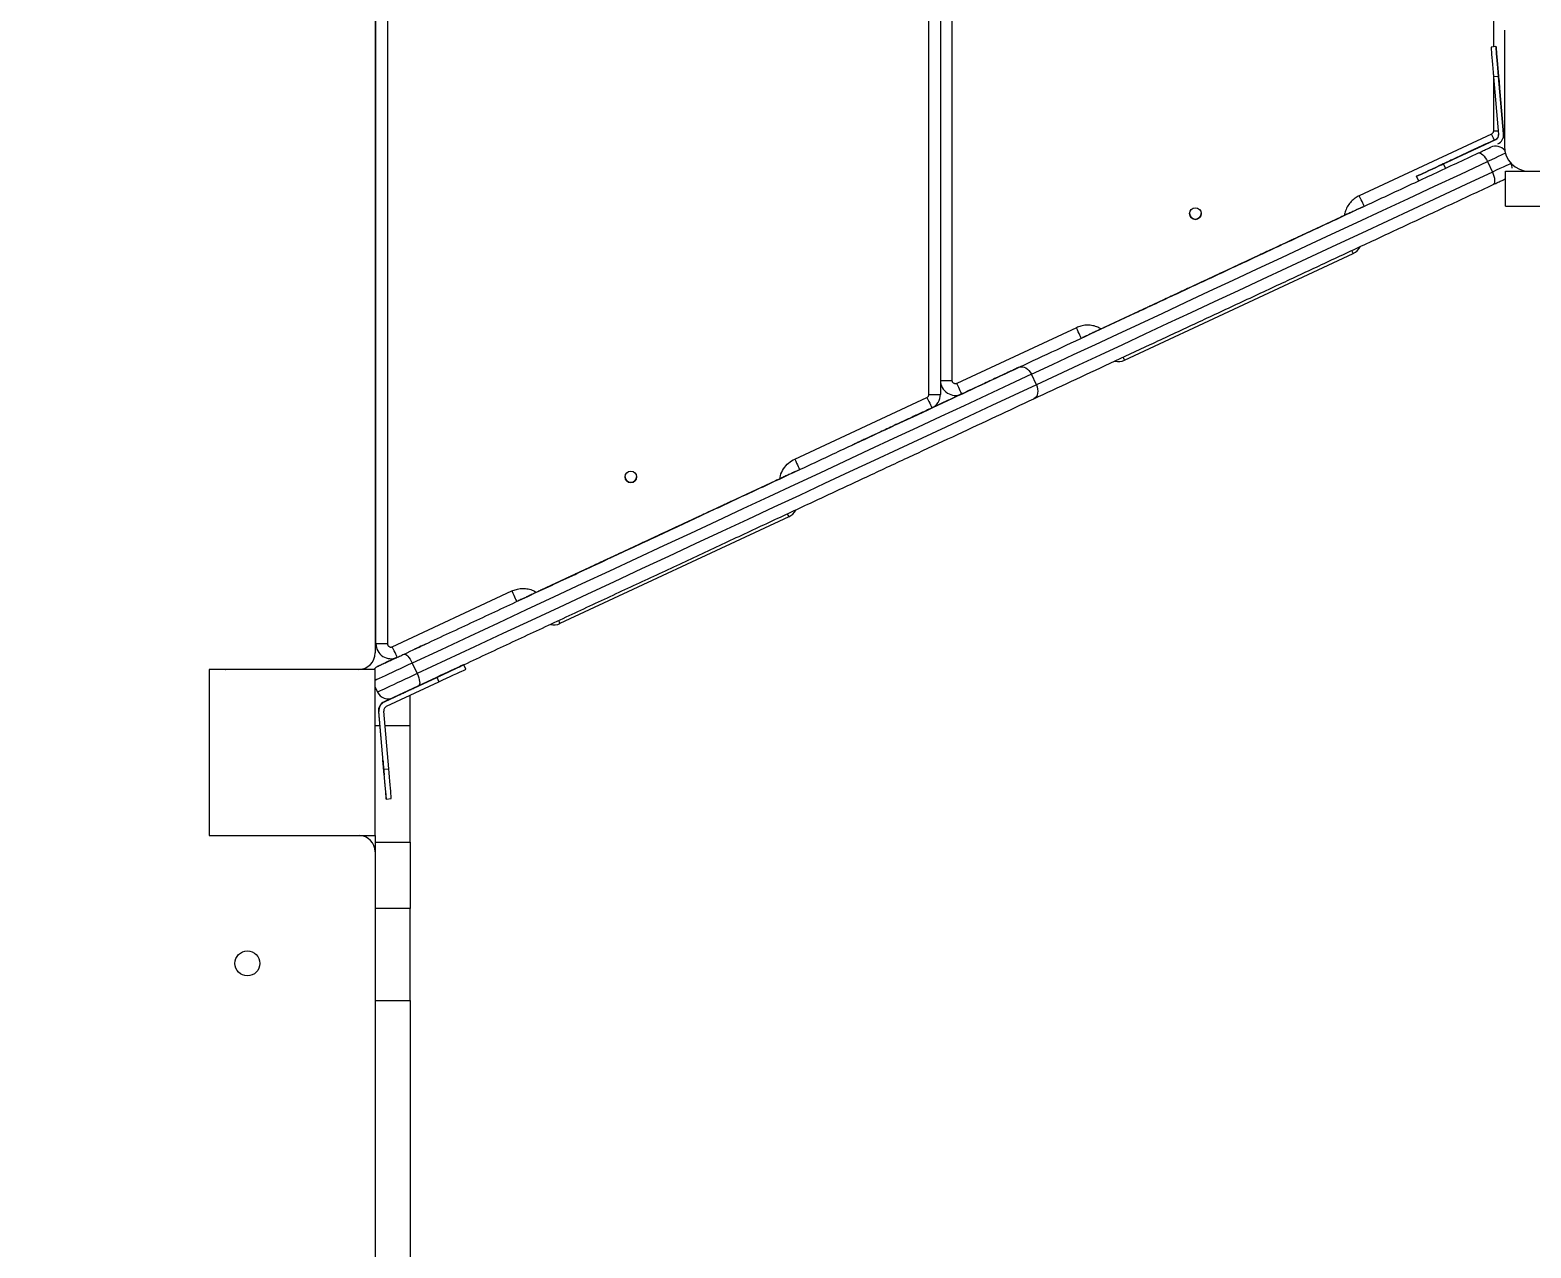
# Model space of a CAD drawing. Header units: millimetres. Extents: x -8083 to 6576, y -6691 to 5601.
# Drawn here: x -2021 to -1117, y 42 to 775 of the extents above; entities that cross this region are included whole.
import ezdxf

# ---------------------------------------------------------------- set-up
doc = ezdxf.new("R2010")
doc.units = ezdxf.units.MM
for name, color, linetype in [('DIKOM_ОБЪЕКТ', 7, 'Continuous'), ('DIKOM_РАЗМЕР_ЗОНА', 7, 'Continuous'), ('DIKOM_РАЗМЕР_ОБЪЕКТА', 7, 'Continuous')]:
    doc.layers.add(name, color=color, linetype=linetype)
doc.styles.add('style1', font='arial.ttf', dxfattribs={"width": 0.8})
doc.dimstyles.new('1-50', dxfattribs={"dimtxt": 300, "dimasz": 200, "dimexe": 100, "dimexo": 0, "dimgap": 100, "dimtad": 1, "dimtxsty": 'style1', "dimcen": 200, "dimclrd": 7, "dimclre": 7, "dimclrt": 7, "dimadec": 1, "dimazin": 2, "dimtfac": 1, "dimtmove": 0, "dimatfit": 2, "dimfxl": 0, "dimlwd": 25, "dimlwe": 18, "dimarcsym": 0})

# ---------------------------------------------------------------- blocks, each defined once
blk = doc.blocks.new('*D9')
at = {"layer": 'Defpoints', "color": 0, "transparency": 16777216}
for p in [(-396.43, 3600.54), (-7041.64, -3045.53), (-3854.35, -3045.53)]:
    blk.add_point(p, dxfattribs=at)
at = {"layer": 'DIKOM_РАЗМЕР_ОБЪЕКТА', "color": 7, "lineweight": 18, "transparency": 16777216}
for p, q in [((-396.43, 3600.54), (-7141.64, 3600.54)), ((-3854.35, -3045.53), (-7141.64, -3045.53))]:
    blk.add_line(p, q, dxfattribs=at)
at = {"layer": 'DIKOM_РАЗМЕР_ОБЪЕКТА', "color": 7, "lineweight": 25, "transparency": 16777216}
blk.add_line((-7041.64, 3400.54), (-7041.64, -2845.53), dxfattribs=at)
at = {"layer": 'DIKOM_РАЗМЕР_ОБЪЕКТА', "color": 7, "transparency": 16777216}
for points in [[(-7074.97, 3400.54), (-7008.3, 3400.54), (-7041.64, 3600.54)], [(-7074.97, -2845.53), (-7008.3, -2845.53), (-7041.64, -3045.53)]]:
    blk.add_solid(points, dxfattribs=at)
at = {"layer": 'DIKOM_РАЗМЕР_ОБЪЕКТА', "color": 7, "transparency": 16777216, "insert": (-7294.81, 463.59), "char_height": 300, "attachment_point": 5, "rotation": 90, "style": 'style1'}
blk.add_mtext('6650', dxfattribs=at)
blk = doc.blocks.new('*D12')
at = {"layer": 'Defpoints', "color": 0, "transparency": 16777216}
for p in [(-682.93, 5600.54), (-7632.54, -5169.06), (-3908.34, -5169.06)]:
    blk.add_point(p, dxfattribs=at)
at = {"layer": 'DIKOM_РАЗМЕР_ЗОНА', "color": 7, "lineweight": 18, "transparency": 16777216}
for p, q in [((-682.93, 5600.54), (-7732.54, 5600.54)), ((-3908.34, -5169.06), (-7732.54, -5169.06))]:
    blk.add_line(p, q, dxfattribs=at)
at = {"layer": 'DIKOM_РАЗМЕР_ЗОНА', "color": 7, "lineweight": 25, "transparency": 16777216}
blk.add_line((-7632.54, 5400.54), (-7632.54, -4969.06), dxfattribs=at)
at = {"layer": 'DIKOM_РАЗМЕР_ЗОНА', "color": 7, "transparency": 16777216}
for points in [[(-7665.87, 5400.54), (-7599.2, 5400.54), (-7632.54, 5600.54)], [(-7665.87, -4969.06), (-7599.2, -4969.06), (-7632.54, -5169.06)]]:
    blk.add_solid(points, dxfattribs=at)
at = {"layer": 'DIKOM_РАЗМЕР_ЗОНА', "color": 7, "transparency": 16777216, "insert": (-7885.71, 474.85), "char_height": 300, "attachment_point": 5, "rotation": 90, "style": 'style1'}
blk.add_mtext('10800', dxfattribs=at)

msp = doc.modelspace()

# ---------------------------------------------------------------- linework, layer by layer
at = {"layer": 'DIKOM_ОБЪЕКТ', "color": 7, "linetype": 'Continuous', "lineweight": 15}
for p, q in [((-1139.517, 1467.205), (-1139.517, 764.971)), ((-1465.518, 564.145), (-1465.518, 1281.301)), ((-1479.518, 555.751), (-1479.518, 1270.906)), ((-1472.518, 1270.906), (-1472.518, 555.751)), ((-1812.518, 405.6), (-1812.518, 972.33)), ((-1805.518, 972.33), (-1805.518, 405.6)), ((-1812.925, 957.334), (-1812.925, 400.122)), ((-1132.929, 775.118), (-1132.929, 705.118)), ((-1137.967, 765.107), (-1140.955, 764.846)), ((-1137.967, 765.106), (-1140.955, 764.845)), ((-1139.517, 748.413), (-1139.517, 714.296)), ((-1136.398, 747.175), (-1139.386, 746.913)), ((-1139.386, 746.913), (-1136.355, 712.26)), ((-1133.366, 712.522), (-1136.398, 747.175)), ((-1136.398, 747.175), (-1133.366, 712.522)), ((-1133.366, 712.522), (-1136.398, 747.175)), ((-1136.398, 747.175), (-1133.366, 712.522)), ((-1136.533, 714.296), (-1139.517, 714.296)), ((-1132.929, 714.296), (-1133.521, 714.296)), ((-1140.672, 712.483), (-1220.283, 675.36)), ((-1138.076, 709.28), (-1169.602, 694.579)), ((-1169.602, 694.579), (-1138.076, 709.28)), ((-1151.358, 703.086), (-1143.805, 706.608)), ((-1146.449, 705.375), (-1151.358, 703.086)), ((-1147.937, 704.682), (-1144.511, 706.279)), ((-1144.533, 706.269), (-1147.937, 704.682)), ((-1144.812, 706.139), (-1145.064, 706.021)), ((-1144.812, 706.139), (-1145.064, 706.022)), ((-1144.88, 706.108), (-1145.029, 706.038)), ((-1145.017, 706.044), (-1144.533, 706.269)), ((-1143.805, 706.608), (-1144.812, 706.139)), ((-1144.511, 706.279), (-1144.812, 706.139)), ((-1138.076, 709.281), (-1144.511, 706.279)), ((-1144.511, 706.28), (-1138.076, 709.281)), ((-1144.183, 706.433), (-1143.805, 706.609)), ((-1133.343, 711.999), (-1133.366, 712.522)), ((-1133.366, 712.522), (-1133.343, 711.999)), ((-1133.343, 711.999), (-1133.366, 712.522)), ((-1148.234, 704.544), (-1169.602, 694.58)), ((-1169.602, 694.58), (-1151.309, 703.11)), ((-1152.743, 702.441), (-1152.994, 702.323)), ((-1152.743, 702.441), (-1152.994, 702.324)), ((-1151.358, 703.087), (-1148.234, 704.544)), ((-1150.216, 703.619), (-1149.331, 704.032)), ((-1169.602, 694.579), (-1169.602, 694.58)), ((-1168.334, 691.86), (-1169.602, 694.579)), ((-1143.118, 695.895), (-1140.159, 689.551)), ((-1132.202, 669.118), (-1132.202, 690.118)), ((-1132.202, 690.118), (-1117.93, 690.118)), ((-1128.884, 694.809), (-1128.942, 694.934)), ((-1128.941, 694.932), (-1128.884, 694.81)), ((-1128.884, 694.81), (-1128.884, 694.809)), ((-1128.228, 691.85), (-1128.228, 691.852)), ((-1117.93, 690.118), (-1047.929, 690.118)), ((-1185.915, 686.973), (-1185.915, 686.972)), ((-1185.915, 686.972), (-1184.647, 684.253)), ((-1132.202, 669.118), (-1104.999, 669.118)), ((-1231.314, 662.493), (-1373.991, 595.962)), ((-1218.474, 668.48), (-1218.365, 668.531)), ((-1251.899, 652.894), (-1251.899, 652.893)), ((-1361.677, 576.326), (-1223.918, 640.564)), ((-1353.406, 605.56), (-1353.406, 605.56)), ((-1390.669, 595.908), (-1462.672, 562.332)), ((-1386.939, 589.924), (-1386.939, 589.924)), ((-1424.097, 572.596), (-1424.097, 572.595)), ((-1414.793, 561.487), (-1417.751, 567.831)), ((-1560.283, 516.815), (-1480.673, 553.939)), ((-1479.518, 555.751), (-1479.518, 555.739)), ((-1479.518, 555.751), (-1472.518, 555.751)), ((-1525.604, 525.262), (-1525.604, 525.263)), ((-1558.345, 509.996), (-1558.231, 510.049)), ((-1571.826, 503.709), (-1713.21, 437.781)), ((-1596.296, 492.298), (-1596.296, 492.298)), ((-1563.918, 482.019), (-1701.677, 417.781)), ((-1697.802, 444.965), (-1697.802, 444.965)), ((-1802.673, 403.788), (-1730.669, 437.363)), ((-1805.518, 405.6), (-1812.518, 405.6)), ((-1812.93, 390.118), (-1912.93, 390.118)), ((-1912.93, 390.118), (-1912.93, 290.118)), ((-1903.201, 390.118), (-1902.925, 390.122)), ((-1822.925, 390.122), (-1902.925, 390.122)), ((-1892.925, 390.118), (-1892.925, 390.122)), ((-1812.93, 290.118), (-1812.93, 390.118)), ((-1811.091, 392.138), (-1811.091, 392.137)), ((-1799.715, 397.443), (-1806.162, 394.437)), ((-1790.655, 393.943), (-1787.697, 387.598)), ((-1758.351, 390.25), (-1759.619, 392.969)), ((-1758.351, 390.249), (-1759.619, 392.968)), ((-1758.351, 390.249), (-1759.619, 392.968)), ((-1758.351, 390.248), (-1759.619, 392.967)), ((-1776.061, 385.301), (-1807.586, 370.6)), ((-1807.33, 370.719), (-1775.805, 385.42)), ((-1806.062, 368.001), (-1774.537, 382.701)), ((-1775.933, 385.362), (-1791.93, 377.902)), ((-1775.933, 385.361), (-1791.93, 377.901)), ((-1791.93, 377.901), (-1775.933, 385.361)), ((-1775.933, 385.361), (-1791.93, 377.902)), ((-1791.93, 377.902), (-1775.933, 385.361)), ((-1775.805, 385.42), (-1774.537, 382.701)), ((-1812.93, 379.517), (-1811.518, 376.49)), ((-1807.586, 370.6), (-1807.33, 370.719)), ((-1791.93, 377.901), (-1791.93, 378.054)), ((-1791.93, 356.16), (-1791.93, 374.591)), ((-1811.027, 364.639), (-1810.772, 364.759)), ((-1811.027, 364.639), (-1807.995, 329.987)), ((-1807.739, 330.106), (-1810.772, 364.759)), ((-1804.751, 330.367), (-1807.783, 365.02)), ((-1810.285, 356.16), (-1812.93, 356.16)), ((-1791.93, 356.16), (-1807.008, 356.16)), ((-1791.93, 286.16), (-1791.93, 356.16)), ((-1807.739, 330.106), (-1804.751, 330.367)), ((-1806.299, 312.115), (-1803.311, 312.376)), ((-1912.93, 290.118), (-1812.93, 290.118)), ((-1812.93, 290.118), (-1812.93, 286.16)), ((-1812.93, 286.16), (-1791.93, 286.16)), ((-1812.93, 286.16), (-1812.93, 246.157)), ((-1791.93, 286.16), (-1791.93, 246.157)), ((-1791.93, 246.157), (-1812.93, 246.157)), ((-1812.93, 246.157), (-1812.93, 246.153)), ((-1791.93, 246.153), (-1812.93, 246.153)), ((-1812.93, 246.153), (-1812.93, 190.878)), ((-1791.93, 246.153), (-1791.93, 246.157)), ((-1791.93, 190.878), (-1791.93, 246.153)), ((-1812.93, 190.878), (-1791.93, 190.878)), ((-1812.93, 190.878), (-1812.93, -298.579)), ((-1791.93, 190.878), (-1791.93, -298.579))]:
    msp.add_line(p, q, dxfattribs=at)
at = {"layer": 'DIKOM_ОБЪЕКТ', "color": 7, "linetype": 'Continuous', "lineweight": 15, "flags": 128}
for points in [[(-1140.955, 764.845), (-1140.955, 764.845), (-1140.939, 764.662), (-1140.892, 764.118), (-1140.814, 763.224), (-1140.706, 761.998), (-1140.572, 760.465), (-1140.414, 758.656), (-1140.235, 756.608), (-1140.038, 754.362), (-1139.828, 751.965), (-1139.609, 749.465), (-1139.386, 746.913)], [(-1136.398, 747.175), (-1136.621, 749.727), (-1136.84, 752.227), (-1137.049, 754.625), (-1137.246, 756.87), (-1137.425, 758.918), (-1137.583, 760.727), (-1137.717, 762.26), (-1137.825, 763.487), (-1137.903, 764.381), (-1137.951, 764.924), (-1137.967, 765.107), (-1137.951, 764.924), (-1137.903, 764.381), (-1137.825, 763.487), (-1137.717, 762.26), (-1137.583, 760.727), (-1137.425, 758.918), (-1137.246, 756.87), (-1137.049, 754.624), (-1136.84, 752.227), (-1136.621, 749.727), (-1136.398, 747.175)], [(-1136.398, 747.175), (-1136.621, 749.727), (-1136.84, 752.227), (-1137.049, 754.624), (-1137.246, 756.869), (-1137.425, 758.917), (-1137.583, 760.727), (-1137.717, 762.26), (-1137.825, 763.486), (-1137.903, 764.38), (-1137.951, 764.924), (-1137.967, 765.106), (-1137.951, 764.924), (-1137.903, 764.38), (-1137.825, 763.486), (-1137.717, 762.26), (-1137.583, 760.726), (-1137.425, 758.917), (-1137.246, 756.869), (-1137.049, 754.624), (-1136.84, 752.227), (-1136.621, 749.727), (-1136.398, 747.175)], [(-1135.927, 741.795), (-1135.943, 741.973), (-1135.988, 742.491), (-1136.059, 743.308), (-1136.151, 744.358), (-1136.256, 745.555), (-1136.365, 746.802), (-1136.47, 747.999), (-1136.562, 749.049), (-1136.633, 749.866), (-1136.679, 750.384), (-1136.694, 750.562), (-1136.679, 750.384), (-1136.633, 749.866), (-1136.562, 749.049), (-1136.47, 747.999), (-1136.365, 746.802), (-1136.256, 745.555), (-1136.151, 744.358), (-1136.059, 743.308), (-1135.988, 742.491), (-1135.943, 741.973), (-1135.927, 741.795)], [(-1135.927, 741.796), (-1135.943, 741.974), (-1135.988, 742.492), (-1136.059, 743.309), (-1136.151, 744.358), (-1136.256, 745.555), (-1136.365, 746.803), (-1136.47, 748), (-1136.562, 749.05), (-1136.633, 749.867), (-1136.679, 750.385), (-1136.694, 750.562), (-1136.679, 750.385), (-1136.633, 749.867), (-1136.562, 749.05), (-1136.47, 748), (-1136.365, 746.803), (-1136.256, 745.555), (-1136.151, 744.358), (-1136.059, 743.309), (-1135.988, 742.492), (-1135.943, 741.974), (-1135.927, 741.796)], [(-1138.982, 708.858), (-1139.029, 708.959), (-1139.54, 710.056), (-1140.095, 711.246), (-1140.672, 712.483)], [(-1133.486, 710.234), (-1133.32, 710.582), (-1132.929, 711.604)], [(-1168.696, 695.002), (-1167.572, 695.526), (-1166.539, 696.008), (-1165.682, 696.408), (-1165.068, 696.694), (-1164.748, 696.843), (-1164.748, 696.843), (-1165.068, 696.694), (-1165.682, 696.408), (-1166.539, 696.008), (-1167.572, 695.526), (-1168.696, 695.002), (-1169.819, 694.478), (-1170.851, 693.997), (-1171.709, 693.597), (-1172.323, 693.311), (-1172.642, 693.162), (-1172.642, 693.162), (-1172.323, 693.311), (-1171.709, 693.597), (-1170.851, 693.997), (-1169.819, 694.478), (-1168.696, 695.002)], [(-1168.696, 695.002), (-1167.572, 695.526), (-1166.539, 696.007), (-1165.682, 696.407), (-1165.068, 696.693), (-1164.748, 696.842), (-1164.748, 696.842), (-1165.068, 696.693), (-1165.682, 696.407), (-1166.539, 696.007), (-1167.572, 695.526), (-1168.696, 695.002), (-1169.819, 694.478), (-1170.851, 693.996), (-1171.709, 693.596), (-1172.323, 693.31), (-1172.642, 693.161), (-1172.642, 693.161), (-1172.323, 693.31), (-1171.709, 693.596), (-1170.851, 693.996), (-1169.819, 694.478), (-1168.696, 695.002)], [(-1148.473, 701.121), (-1147.949, 701.217), (-1147.331, 701.066), (-1146.643, 700.673), (-1145.912, 700.053), (-1145.165, 699.231), (-1144.432, 698.238), (-1143.741, 697.111), (-1143.118, 695.895)], [(-1132.332, 700.925), (-1132.63, 700.786), (-1133.598, 700.334), (-1134.923, 699.716), (-1136.577, 698.945), (-1138.523, 698.037), (-1140.719, 697.013), (-1143.118, 695.895)], [(-1417.751, 567.831), (-1405.154, 573.705), (-1392.319, 579.69), (-1379.252, 585.783), (-1365.957, 591.983), (-1352.441, 598.286), (-1338.708, 604.69), (-1324.763, 611.192), (-1310.614, 617.79), (-1296.266, 624.481), (-1281.724, 631.262), (-1266.993, 638.13), (-1252.081, 645.084), (-1236.993, 652.12), (-1221.736, 659.235), (-1206.314, 666.426), (-1190.735, 673.69), (-1175.005, 681.025), (-1159.131, 688.428), (-1143.118, 695.895)], [(-1140.159, 689.551), (-1156.172, 682.084), (-1172.047, 674.681), (-1187.777, 667.346), (-1203.356, 660.082), (-1218.777, 652.89), (-1234.035, 645.776), (-1249.123, 638.74), (-1264.035, 631.786), (-1278.765, 624.918), (-1293.307, 618.136), (-1307.656, 611.445), (-1321.805, 604.848), (-1335.749, 598.345), (-1349.482, 591.942), (-1362.999, 585.639), (-1376.293, 579.439), (-1389.361, 573.346), (-1402.196, 567.361), (-1414.793, 561.487)], [(-1169.602, 694.58), (-1171.923, 693.497), (-1174.198, 692.436), (-1176.378, 691.42), (-1178.422, 690.467), (-1180.285, 689.598), (-1181.931, 688.831), (-1183.325, 688.18), (-1184.441, 687.66), (-1185.254, 687.281), (-1185.749, 687.05), (-1185.915, 686.973), (-1185.749, 687.05), (-1185.254, 687.281), (-1184.441, 687.66), (-1183.325, 688.18), (-1181.931, 688.831), (-1180.285, 689.598), (-1178.422, 690.467), (-1176.378, 691.42), (-1174.198, 692.436), (-1171.923, 693.497), (-1169.602, 694.58)], [(-1169.602, 694.579), (-1171.923, 693.496), (-1174.198, 692.436), (-1176.378, 691.419), (-1178.422, 690.466), (-1180.285, 689.597), (-1181.931, 688.83), (-1183.325, 688.179), (-1184.441, 687.659), (-1185.254, 687.28), (-1185.749, 687.049), (-1185.915, 686.972), (-1185.749, 687.049), (-1185.254, 687.28), (-1184.441, 687.659), (-1183.325, 688.18), (-1181.931, 688.83), (-1180.285, 689.597), (-1178.422, 690.466), (-1176.378, 691.419), (-1174.198, 692.436), (-1171.923, 693.496), (-1169.602, 694.579)], [(-1128.884, 694.809), (-1129.082, 694.716), (-1129.671, 694.441), (-1130.639, 693.99), (-1131.964, 693.372), (-1133.619, 692.601), (-1135.565, 691.693), (-1137.761, 690.669), (-1140.159, 689.551)], [(-1140.159, 689.551), (-1139.628, 688.292), (-1139.209, 687.038), (-1138.92, 685.838), (-1138.77, 684.737), (-1138.765, 683.779), (-1138.906, 682.999), (-1139.187, 682.429), (-1139.599, 682.089)], [(-1217.325, 669.016), (-1217.382, 669.138), (-1217.55, 669.499), (-1217.823, 670.085), (-1218.191, 670.874), (-1218.64, 671.836), (-1219.151, 672.933), (-1219.706, 674.123), (-1220.283, 675.36)], [(-1223.918, 640.564), (-1223.975, 640.686), (-1224.143, 641.047), (-1224.416, 641.633), (-1224.749, 642.345)], [(-1387.711, 589.564), (-1387.767, 589.686), (-1387.936, 590.047), (-1388.209, 590.633), (-1388.577, 591.422), (-1389.025, 592.384), (-1389.537, 593.48), (-1390.092, 594.67), (-1390.669, 595.908)], [(-1425.123, 572.117), (-1424.205, 572.396), (-1423.209, 572.421), (-1422.173, 572.191), (-1421.136, 571.714), (-1420.139, 571.008), (-1419.22, 570.102), (-1418.413, 569.029), (-1417.751, 567.831)], [(-1361.677, 576.326), (-1361.734, 576.448), (-1361.902, 576.809), (-1362.175, 577.395), (-1362.508, 578.107)], [(-1417.751, 567.831), (-1431.029, 561.639), (-1444.541, 555.338), (-1458.283, 548.931), (-1472.249, 542.418), (-1486.434, 535.803), (-1500.834, 529.088), (-1515.444, 522.276), (-1530.258, 515.368), (-1545.272, 508.367), (-1560.48, 501.275), (-1575.876, 494.096), (-1591.456, 486.831), (-1607.213, 479.483), (-1623.142, 472.055), (-1639.239, 464.549), (-1655.496, 456.968), (-1671.909, 449.315), (-1688.471, 441.592), (-1705.177, 433.802), (-1722.02, 425.947), (-1738.996, 418.031), (-1756.097, 410.057), (-1773.319, 402.026), (-1790.655, 393.943)], [(-1414.793, 561.487), (-1428.071, 555.295), (-1441.583, 548.994), (-1455.324, 542.586), (-1469.29, 536.074), (-1483.476, 529.459), (-1497.876, 522.744), (-1512.486, 515.931), (-1527.3, 509.023), (-1542.314, 502.022), (-1557.522, 494.931), (-1572.918, 487.752), (-1588.497, 480.487), (-1604.254, 473.139), (-1620.184, 465.711), (-1636.28, 458.205), (-1652.538, 450.624), (-1668.95, 442.971), (-1685.512, 435.248), (-1702.218, 427.458), (-1719.062, 419.603), (-1736.037, 411.687), (-1753.139, 403.713), (-1770.361, 395.682), (-1787.697, 387.598)], [(-1472.518, 564.145), (-1472.383, 564.145), (-1471.985, 564.145), (-1471.338, 564.145), (-1470.467, 564.145), (-1469.407, 564.145), (-1468.197, 564.145), (-1466.883, 564.145), (-1465.518, 564.145)], [(-1459.714, 555.988), (-1459.771, 556.11), (-1459.939, 556.471), (-1460.213, 557.057), (-1460.581, 557.846), (-1461.029, 558.808), (-1461.54, 559.904), (-1462.095, 561.095), (-1462.672, 562.332)], [(-1414.793, 561.487), (-1414.301, 560.209), (-1413.997, 558.902), (-1413.893, 557.615), (-1413.994, 556.398), (-1414.295, 555.297), (-1414.785, 554.355), (-1415.444, 553.608), (-1416.248, 553.084)], [(-1480.673, 553.939), (-1480.095, 552.701), (-1479.541, 551.511), (-1479.029, 550.414), (-1478.581, 549.453), (-1478.213, 548.664), (-1477.939, 548.077), (-1477.771, 547.716), (-1477.714, 547.594)], [(-1560.283, 516.815), (-1559.706, 515.578), (-1559.151, 514.388), (-1558.64, 513.291), (-1558.191, 512.329), (-1557.823, 511.541), (-1557.55, 510.954), (-1557.381, 510.593), (-1557.325, 510.471)], [(-1564.761, 483.827), (-1564.417, 483.088), (-1564.143, 482.502), (-1563.975, 482.141), (-1563.918, 482.019)], [(-1730.669, 437.363), (-1730.092, 436.126), (-1729.537, 434.935), (-1729.026, 433.839), (-1728.577, 432.877), (-1728.209, 432.088), (-1727.936, 431.502), (-1727.768, 431.141), (-1727.71, 431.019)], [(-1702.52, 419.589), (-1702.175, 418.85), (-1701.902, 418.264), (-1701.734, 417.903), (-1701.677, 417.781)], [(-1799.714, 397.443), (-1799.771, 397.565), (-1799.939, 397.926), (-1800.213, 398.513), (-1800.581, 399.301), (-1801.029, 400.263), (-1801.54, 401.36), (-1802.095, 402.55), (-1802.673, 403.788)], [(-1795.607, 399.357), (-1795.161, 399.416), (-1794.619, 399.23), (-1794.001, 398.804), (-1793.33, 398.156), (-1792.634, 397.31), (-1791.938, 396.3), (-1791.27, 395.162), (-1790.655, 393.943)], [(-1782.089, 405.662), (-1782.25, 405.586), (-1782.719, 405.368), (-1783.454, 405.025), (-1784.39, 404.589), (-1785.443, 404.097), (-1786.521, 403.595), (-1787.527, 403.126), (-1788.372, 402.732), (-1788.981, 402.448), (-1789.299, 402.299), (-1789.299, 402.299), (-1788.981, 402.448), (-1788.372, 402.732), (-1787.527, 403.126), (-1786.521, 403.595), (-1785.443, 404.097), (-1784.39, 404.589), (-1783.454, 405.025), (-1782.719, 405.368), (-1782.25, 405.586), (-1782.089, 405.662)], [(-1782.089, 405.662), (-1782.25, 405.587), (-1782.719, 405.368), (-1783.454, 405.026), (-1784.39, 404.589), (-1785.443, 404.098), (-1786.521, 403.595), (-1787.527, 403.126), (-1788.372, 402.732), (-1788.981, 402.448), (-1789.299, 402.3), (-1789.299, 402.3), (-1788.981, 402.448), (-1788.372, 402.732), (-1787.527, 403.126), (-1786.521, 403.595), (-1785.443, 404.098), (-1784.39, 404.589), (-1783.454, 405.026), (-1782.719, 405.368), (-1782.25, 405.587), (-1782.089, 405.662)], [(-1782.089, 405.661), (-1782.25, 405.585), (-1782.719, 405.367), (-1783.454, 405.024), (-1784.39, 404.588), (-1785.443, 404.096), (-1786.521, 403.594), (-1787.527, 403.125), (-1788.372, 402.731), (-1788.981, 402.447), (-1789.299, 402.298), (-1789.299, 402.298), (-1788.981, 402.447), (-1788.372, 402.731), (-1787.527, 403.125), (-1786.521, 403.594), (-1785.443, 404.097), (-1784.39, 404.588), (-1783.454, 405.024), (-1782.719, 405.367), (-1782.25, 405.585), (-1782.089, 405.661)], [(-1782.089, 405.661), (-1782.25, 405.586), (-1782.719, 405.367), (-1783.454, 405.025), (-1784.39, 404.588), (-1785.443, 404.097), (-1786.521, 403.594), (-1787.527, 403.125), (-1788.372, 402.731), (-1788.981, 402.447), (-1789.299, 402.299), (-1789.299, 402.299), (-1788.981, 402.447), (-1788.372, 402.731), (-1787.527, 403.125), (-1786.521, 403.594), (-1785.443, 404.097), (-1784.39, 404.588), (-1783.454, 405.025), (-1782.719, 405.367), (-1782.25, 405.586), (-1782.089, 405.661)], [(-1790.655, 393.943), (-1793.023, 392.838), (-1795.452, 391.705), (-1797.897, 390.565), (-1800.315, 389.438), (-1802.66, 388.345), (-1804.89, 387.305), (-1806.965, 386.337), (-1808.846, 385.46), (-1810.5, 384.689), (-1811.896, 384.037), (-1812.93, 383.556)], [(-1775.805, 385.42), (-1773.485, 386.502), (-1771.214, 387.561), (-1769.04, 388.575), (-1767.006, 389.523), (-1765.154, 390.387), (-1763.52, 391.148), (-1762.14, 391.792), (-1761.041, 392.305), (-1760.245, 392.676), (-1759.768, 392.898), (-1759.62, 392.967), (-1759.804, 392.881), (-1760.317, 392.642), (-1761.147, 392.255), (-1762.279, 391.727), (-1763.688, 391.07), (-1765.347, 390.297), (-1767.221, 389.423), (-1769.272, 388.466), (-1771.46, 387.446), (-1773.738, 386.384), (-1776.061, 385.301)], [(-1775.933, 385.362), (-1773.611, 386.444), (-1771.337, 387.505), (-1769.156, 388.522), (-1767.113, 389.474), (-1765.25, 390.343), (-1763.604, 391.111), (-1762.209, 391.761), (-1761.094, 392.281), (-1760.28, 392.661), (-1759.785, 392.891), (-1759.619, 392.969), (-1759.785, 392.891), (-1760.28, 392.661), (-1761.094, 392.281), (-1762.209, 391.761), (-1763.604, 391.111), (-1765.25, 390.343), (-1767.113, 389.474), (-1769.156, 388.522), (-1771.337, 387.505), (-1773.611, 386.444), (-1775.933, 385.362)], [(-1775.933, 385.361), (-1773.611, 386.443), (-1771.337, 387.504), (-1769.156, 388.521), (-1767.113, 389.473), (-1765.25, 390.342), (-1763.604, 391.11), (-1762.209, 391.76), (-1761.094, 392.28), (-1760.28, 392.66), (-1759.785, 392.89), (-1759.619, 392.968), (-1759.785, 392.89), (-1760.28, 392.66), (-1761.094, 392.28), (-1762.209, 391.76), (-1763.604, 391.11), (-1765.25, 390.342), (-1767.113, 389.473), (-1769.156, 388.521), (-1771.337, 387.504), (-1773.611, 386.443), (-1775.933, 385.361)], [(-1775.933, 385.361), (-1773.611, 386.444), (-1771.337, 387.504), (-1769.156, 388.521), (-1767.113, 389.474), (-1765.25, 390.343), (-1763.604, 391.11), (-1762.209, 391.761), (-1761.094, 392.281), (-1760.28, 392.66), (-1759.785, 392.891), (-1759.619, 392.968), (-1759.785, 392.891), (-1760.28, 392.66), (-1761.094, 392.281), (-1762.209, 391.761), (-1763.604, 391.11), (-1765.25, 390.343), (-1767.113, 389.474), (-1769.156, 388.521), (-1771.337, 387.504), (-1773.611, 386.444), (-1775.933, 385.361)], [(-1774.537, 382.701), (-1772.217, 383.783), (-1769.946, 384.842), (-1767.772, 385.856), (-1765.738, 386.804), (-1763.886, 387.668), (-1762.253, 388.429), (-1760.873, 389.073), (-1759.773, 389.586), (-1758.977, 389.957), (-1758.5, 390.179), (-1758.351, 390.248)], [(-1787.697, 387.598), (-1790.065, 386.494), (-1792.494, 385.361), (-1794.939, 384.221), (-1797.356, 383.094), (-1799.701, 382), (-1801.932, 380.96), (-1804.006, 379.993), (-1805.888, 379.116), (-1807.542, 378.344), (-1808.938, 377.693), (-1810.051, 377.174), (-1810.861, 376.796), (-1811.353, 376.567), (-1811.518, 376.49)], [(-1787.697, 387.598), (-1787.158, 386.343), (-1786.716, 385.1), (-1786.389, 383.917), (-1786.189, 382.84), (-1786.123, 381.91), (-1786.194, 381.163), (-1786.4, 380.628), (-1786.732, 380.325)], [(-1776.87, 384.923), (-1775.746, 385.448), (-1774.71, 385.931), (-1773.846, 386.333), (-1773.225, 386.623), (-1772.896, 386.776), (-1772.888, 386.78), (-1773.199, 386.635), (-1773.805, 386.353), (-1774.657, 385.955), (-1775.686, 385.476), (-1776.808, 384.952), (-1777.933, 384.428), (-1778.969, 383.945), (-1779.833, 383.542), (-1780.453, 383.252), (-1780.782, 383.099), (-1780.79, 383.095), (-1780.48, 383.24), (-1779.874, 383.523), (-1779.021, 383.92), (-1777.993, 384.4), (-1776.87, 384.923)], [(-1808.338, 335.426), (-1808.314, 335.252), (-1808.261, 334.738), (-1808.182, 333.924), (-1808.086, 332.876), (-1807.978, 331.681), (-1807.869, 330.433), (-1807.767, 329.235), (-1807.68, 328.183), (-1807.615, 327.363), (-1807.578, 326.841), (-1807.571, 326.659), (-1807.595, 326.833), (-1807.649, 327.347), (-1807.727, 328.161), (-1807.824, 329.208), (-1807.931, 330.404), (-1808.04, 331.652), (-1808.142, 332.85), (-1808.23, 333.902), (-1808.294, 334.722), (-1808.332, 335.244), (-1808.338, 335.426)], [(-1807.995, 329.987), (-1807.771, 327.435), (-1807.548, 324.937), (-1807.332, 322.543), (-1807.127, 320.302), (-1806.936, 318.259), (-1806.765, 316.456), (-1806.617, 314.929), (-1806.493, 313.71), (-1806.398, 312.824), (-1806.333, 312.289), (-1806.298, 312.115), (-1806.296, 312.306), (-1806.326, 312.858), (-1806.387, 313.76), (-1806.478, 314.994), (-1806.598, 316.534), (-1806.743, 318.349), (-1806.912, 320.402), (-1807.1, 322.651), (-1807.303, 325.052), (-1807.518, 327.553), (-1807.739, 330.106)], [(-1803.311, 312.376), (-1803.31, 312.376), (-1803.308, 312.567), (-1803.338, 313.119), (-1803.399, 314.021), (-1803.49, 315.255), (-1803.61, 316.795), (-1803.755, 318.61), (-1803.923, 320.663), (-1804.111, 322.913), (-1804.314, 325.313), (-1804.529, 327.815), (-1804.751, 330.367)]]:
    msp.add_lwpolyline(points, dxfattribs=at)
at = {"layer": 'DIKOM_ОБЪЕКТ', "color": 7, "linetype": 'Continuous', "lineweight": 15}
for centre, radius in [((-1319, 664.636), 3.5), ((-1659, 506.091), 3.5), ((-1889.93, 213.118), 7.5)]:
    msp.add_circle(centre, radius, dxfattribs=at)
for centre, radius, start, end in [((-1138.186, 698.196), 7, 38.512125, 115), ((-1138.186, 698.194), 7, 38.508083, 115), ((-1139.343, 711.999), 3, 295, 5), ((-1139.343, 712), 3, 295, 360), ((-1139.343, 711.999), 3, 295, 360), ((-1139.343, 711.999), 6, 295, 5), ((-1117.93, 705.118), 15, 180, 270), ((-1135.228, 691.852), 7, 360, 25), ((-1135.228, 691.85), 7, 360, 25), ((-1319, 664.636), 3.5, 180, 360), ((-1227.722, 648.721), 9, 295, 332.628401), ((-1365.48, 584.483), 9, 257.32266, 295), ((-1463.518, 564.145), 9, 180, 295), ((-1481.518, 555.751), 9, 295, 360), ((-1659, 506.091), 3.5, 180, 359.639667), ((-1567.722, 490.176), 9, 295, 332.677336), ((-1705.48, 425.938), 9, 257.371601, 295), ((-1822.925, 400.122), 10, 270, 359.999915), ((-1803.518, 405.6), 9, 180, 295), ((-1808.133, 385.794), 7, 115, 141.849), ((-1808.133, 385.793), 7, 115, 141.831355), ((-1805.174, 379.448), 7, 205, 295), ((-1804.795, 365.282), 6, 115.000164, 185.001977), ((-1805.051, 365.163), 5.999, 114.998609, 185.009415), ((-1804.795, 365.282), 3, 114.990789, 185.003484), ((-1822.925, 280.122), 10, 1.18119, 88.414906), ((-1822.925, 280.124), 10, 1.18119, 88.165828)]:
    msp.add_arc(centre, radius, start, end, dxfattribs=at)
for points, knots in [([(-1139.517, 714.296), (-1139.532, 714.111), (-1139.563, 713.732), (-1139.81, 713.208), (-1140.181, 712.763), (-1140.511, 712.575), (-1140.672, 712.483)], [0, 0, 0, 0, 0.2449143, 0.500031, 0.7551958, 1, 1, 1, 1]), ([(-1148.687, 704.332), (-1148.384, 704.473), (-1147.542, 704.865), (-1146.329, 705.431), (-1145.218, 705.949), (-1144.745, 706.17), (-1144.592, 706.241)], [0, 0, 0, 0, 0.2142521, 0.5961851, 0.869243, 1, 1, 1, 1]), ([(-1148.39, 704.47), (-1148.088, 704.611), (-1147.178, 705.035), (-1145.925, 705.619), (-1145.135, 705.988), (-1144.858, 706.117)], [0, 0, 0, 0, 0.2432788, 0.7344022, 1, 1, 1, 1]), ([(-1148.39, 704.47), (-1148.088, 704.611), (-1147.178, 705.035), (-1145.925, 705.619), (-1145.135, 705.988), (-1144.858, 706.117)], [0, 0, 0, 0, 0.2432788, 0.7344022, 1, 1, 1, 1]), ([(-1145.495, 705.82), (-1145.789, 705.683), (-1146.359, 705.417), (-1147.23, 705.011), (-1147.799, 704.746), (-1148.085, 704.612)], [0, 0, 0, 0, 0.3470427, 0.6725142, 1, 1, 1, 1]), ([(-1145.259, 705.93), (-1145.408, 705.861), (-1145.68, 705.734), (-1146.078, 705.548), (-1146.325, 705.433), (-1146.449, 705.375)], [0, 0, 0, 0, 0.3779305, 0.6890197, 1, 1, 1, 1]), ([(-1144.403, 706.329), (-1144.555, 706.259), (-1144.79, 706.149), (-1145.18, 705.967), (-1145.389, 705.869), (-1145.495, 705.82)], [0, 0, 0, 0, 0.4731882, 0.7353847, 1, 1, 1, 1]), ([(-1144.858, 706.118), (-1144.864, 706.115), (-1144.875, 706.11), (-1144.963, 706.069), (-1145.088, 706.011), (-1145.195, 705.96), (-1145.259, 705.931)], [0, 0, 0, 0, 0.2818666, 0.4916193, 0.7007164, 1, 1, 1, 1]), ([(-1144.858, 706.117), (-1144.864, 706.114), (-1144.875, 706.109), (-1144.963, 706.068), (-1145.088, 706.01), (-1145.195, 705.96), (-1145.259, 705.93)], [0, 0, 0, 0, 0.2819104, 0.4915953, 0.7006698, 1, 1, 1, 1]), ([(-1145.064, 706.021), (-1145.032, 706.036), (-1144.967, 706.066), (-1144.884, 706.105), (-1144.867, 706.113), (-1144.858, 706.117)], [0, 0, 0, 0, 0.3280558, 0.6594089, 1, 1, 1, 1]), ([(-1144.858, 706.117), (-1144.626, 706.225), (-1144.224, 706.413), (-1143.861, 706.582), (-1143.823, 706.6), (-1143.805, 706.608)], [0, 0, 0, 0, 0.42095, 0.7323362, 1, 1, 1, 1]), ([(-1144.858, 706.117), (-1144.626, 706.225), (-1144.224, 706.413), (-1143.861, 706.582), (-1143.823, 706.6), (-1143.805, 706.608)], [0, 0, 0, 0, 0.42095, 0.7323362, 1, 1, 1, 1]), ([(-1144.592, 706.241), (-1144.537, 706.267), (-1144.395, 706.333), (-1144.219, 706.415), (-1144.195, 706.427), (-1144.183, 706.432)], [0, 0, 0, 0, 0.2487339, 0.6334631, 1, 1, 1, 1]), ([(-1144.183, 706.432), (-1144.187, 706.43), (-1144.196, 706.426), (-1144.28, 706.386), (-1144.374, 706.343), (-1144.403, 706.329)], [0, 0, 0, 0, 0.3277149, 0.7875089, 1, 1, 1, 1]), ([(-1143.805, 706.609), (-1143.813, 706.605), (-1143.834, 706.595), (-1144.007, 706.515), (-1144.182, 706.433), (-1144.236, 706.408)], [0, 0, 0, 0, 0.2854325, 0.779019, 1, 1, 1, 1]), ([(-1143.805, 706.609), (-1143.813, 706.605), (-1143.834, 706.595), (-1144.007, 706.515), (-1144.182, 706.433), (-1144.236, 706.408)], [0, 0, 0, 0, 0.2853728, 0.7790901, 1, 1, 1, 1]), ([(-1143.805, 706.608), (-1143.813, 706.604), (-1143.834, 706.594), (-1144.007, 706.514), (-1144.182, 706.432), (-1144.236, 706.407)], [0, 0, 0, 0, 0.2854325, 0.779019, 1, 1, 1, 1]), ([(-1425.123, 572.117), (-1417.637, 575.608), (-1402.666, 582.589), (-1379.253, 593.506), (-1355.152, 604.745), (-1330.318, 616.325), (-1304.809, 628.22), (-1279.179, 640.172), (-1253.499, 652.147), (-1227.869, 664.098), (-1201.811, 676.249), (-1175.388, 688.57), (-1157.446, 696.937), (-1148.473, 701.121)], [0, 0, 0, 0, 0.0931308, 0.1862225, 0.2795118, 0.3730431, 0.4665729, 0.5601526, 0.6483267, 0.7365282, 0.8244164, 0.912187, 1, 1, 1, 1]), ([(-1153.12, 702.264), (-1153.09, 702.278), (-1153.019, 702.312), (-1152.549, 702.531), (-1151.615, 702.967), (-1150.184, 703.633), (-1149.001, 704.185), (-1148.39, 704.47)], [0, 0, 0, 0, 0.1102245, 0.2634886, 0.4171123, 0.698828, 1, 1, 1, 1]), ([(-1153.12, 702.264), (-1153.09, 702.278), (-1153.019, 702.312), (-1152.549, 702.531), (-1151.615, 702.967), (-1150.184, 703.633), (-1149.001, 704.185), (-1148.39, 704.47)], [0, 0, 0, 0, 0.1102258, 0.2634916, 0.4171056, 0.6988246, 1, 1, 1, 1]), ([(-1152.743, 702.441), (-1152.808, 702.41), (-1153.03, 702.307), (-1153.105, 702.272), (-1153.118, 702.266), (-1153.12, 702.264)], [0, 0, 0, 0, 0.2513899, 0.8574174, 1, 1, 1, 1]), ([(-1152.743, 702.441), (-1152.808, 702.41), (-1153.03, 702.307), (-1153.105, 702.271), (-1153.118, 702.266), (-1153.12, 702.264)], [0, 0, 0, 0, 0.251292, 0.8573276, 1, 1, 1, 1]), ([(-1152.743, 702.441), (-1152.808, 702.411), (-1153.03, 702.307), (-1153.105, 702.272), (-1153.118, 702.266), (-1153.12, 702.265)], [0, 0, 0, 0, 0.2513147, 0.8574051, 1, 1, 1, 1]), ([(-1152.743, 702.441), (-1152.808, 702.411), (-1153.03, 702.307), (-1153.105, 702.272), (-1153.118, 702.266), (-1153.12, 702.265)], [0, 0, 0, 0, 0.251292, 0.8573276, 1, 1, 1, 1]), ([(-1151.33, 703.1), (-1151.629, 702.96), (-1152.095, 702.743), (-1152.515, 702.547), (-1152.712, 702.456), (-1152.733, 702.445), (-1152.743, 702.441)], [0, 0, 0, 0, 0.4462174, 0.6946642, 0.8692205, 1, 1, 1, 1]), ([(-1151.33, 703.099), (-1151.629, 702.96), (-1152.095, 702.742), (-1152.515, 702.547), (-1152.712, 702.455), (-1152.733, 702.445), (-1152.743, 702.441)], [0, 0, 0, 0, 0.446183, 0.6946219, 0.8691726, 1, 1, 1, 1]), ([(-1151.358, 703.086), (-1151.607, 702.97), (-1151.935, 702.817), (-1152.324, 702.636), (-1152.488, 702.559), (-1152.607, 702.503), (-1152.744, 702.44), (-1152.743, 702.441), (-1152.743, 702.441)], [0, 0, 0, 0, 0.3419916, 0.4488565, 0.5229001, 0.596613, 0.6842178, 1, 1, 1, 1]), ([(-1152.743, 702.441), (-1152.736, 702.444), (-1152.727, 702.448), (-1152.656, 702.481), (-1152.546, 702.532), (-1152.375, 702.612), (-1151.969, 702.802), (-1151.627, 702.961), (-1151.358, 703.086)], [0, 0, 0, 0, 0.2570654, 0.3520962, 0.448801, 0.5326839, 0.6316806, 1, 1, 1, 1]), ([(-1152.743, 702.441), (-1152.727, 702.448), (-1152.696, 702.462), (-1152.431, 702.586), (-1152.099, 702.741), (-1151.846, 702.859), (-1151.745, 702.906)], [0, 0, 0, 0, 0.2530786, 0.4834205, 0.7948932, 1, 1, 1, 1]), ([(-1151.83, 702.867), (-1151.923, 702.823), (-1152.094, 702.743), (-1152.324, 702.636), (-1152.488, 702.56), (-1152.607, 702.504), (-1152.744, 702.441), (-1152.743, 702.441), (-1152.743, 702.441)], [0, 0, 0, 0, 0.1622661, 0.2983187, 0.3925857, 0.4864315, 0.5979067, 1, 1, 1, 1]), ([(-1152.641, 702.488), (-1152.663, 702.478), (-1152.73, 702.447), (-1152.737, 702.444), (-1152.743, 702.441)], [0, 0, 0, 0, 0.3150036, 1, 1, 1, 1]), ([(-1151.745, 702.906), (-1151.457, 703.04), (-1150.879, 703.31), (-1149.849, 703.79), (-1149.117, 704.131), (-1148.687, 704.332)], [0, 0, 0, 0, 0.2923491, 0.5846478, 1, 1, 1, 1]), ([(-1148.085, 704.612), (-1148.387, 704.472), (-1148.991, 704.19), (-1150.08, 703.682), (-1150.854, 703.321), (-1151.33, 703.099)], [0, 0, 0, 0, 0.2776302, 0.5553246, 1, 1, 1, 1]), ([(-1148.744, 704.306), (-1148.826, 704.267), (-1149.211, 704.088), (-1150.08, 703.683), (-1150.854, 703.322), (-1151.33, 703.1)], [0, 0, 0, 0, 0.0949669, 0.4428794, 1, 1, 1, 1]), ([(-1148.473, 701.121), (-1147.457, 701.595), (-1145.379, 702.564), (-1143.014, 703.667), (-1141.435, 704.403), (-1141.24, 704.494), (-1141.144, 704.539)], [0, 0, 0, 0, 0.2444307, 0.4999879, 0.7555476, 1, 1, 1, 1]), ([(-1416.248, 553.084), (-1408.762, 556.575), (-1393.791, 563.556), (-1370.378, 574.474), (-1346.277, 585.713), (-1321.443, 597.293), (-1295.934, 609.188), (-1270.305, 621.14), (-1244.623, 633.114), (-1218.994, 645.066), (-1192.936, 657.217), (-1166.513, 669.538), (-1148.572, 677.904), (-1139.599, 682.089)], [0, 0, 0, 0, 0.0931308, 0.1862224, 0.2795128, 0.373043, 0.466573, 0.5601528, 0.6483277, 0.7365281, 0.8244164, 0.9121869, 1, 1, 1, 1]), ([(-1139.599, 682.089), (-1138.582, 682.562), (-1136.504, 683.531), (-1134.14, 684.634), (-1132.56, 685.371), (-1132.365, 685.462), (-1132.27, 685.506)], [0, 0, 0, 0, 0.2444514, 0.4999888, 0.7555478, 1, 1, 1, 1]), ([(-1220.283, 675.36), (-1221.146, 674.901), (-1222.922, 673.954), (-1225.251, 671.888), (-1227.214, 669.336), (-1228.653, 666.472), (-1229.079, 664.417), (-1229.282, 663.441)], [0, 0, 0, 0, 0.1882984, 0.387863, 0.5957356, 0.8080247, 1, 1, 1, 1]), ([(-1218.365, 668.531), (-1218.408, 668.511), (-1218.494, 668.471), (-1219.214, 668.135), (-1220.409, 667.578), (-1222.093, 666.793), (-1224.164, 665.827), (-1226.484, 664.745), (-1228.897, 663.62), (-1230.524, 662.861), (-1231.314, 662.493)], [0, 0, 0, 0, 0.1165197, 0.2400133, 0.3686432, 0.5000021, 0.6313613, 0.7599782, 0.8834862, 1, 1, 1, 1]), ([(-1251.899, 652.893), (-1251.972, 652.859), (-1252.12, 652.79), (-1253.338, 652.222), (-1255.182, 651.362), (-1257.51, 650.277), (-1260.119, 649.06), (-1263.187, 647.629), (-1266.701, 645.991), (-1270.594, 644.175), (-1274.801, 642.214), (-1279.265, 640.132), (-1284.373, 637.75), (-1290.117, 635.071), (-1296.399, 632.143), (-1302.652, 629.226), (-1308.905, 626.311), (-1315.187, 623.382), (-1320.931, 620.703), (-1326.039, 618.321), (-1330.503, 616.239), (-1334.71, 614.277), (-1338.603, 612.462), (-1342.117, 610.824), (-1345.186, 609.393), (-1347.794, 608.176), (-1350.121, 607.091), (-1351.966, 606.231), (-1353.185, 605.663), (-1353.333, 605.594), (-1353.406, 605.56)], [0, 0, 0, 0, 0.0388142, 0.078832, 0.1199756, 0.1521377, 0.1843035, 0.2171496, 0.25, 0.2828466, 0.3156968, 0.3478582, 0.3800234, 0.4211645, 0.4611839, 0.4999991, 0.5388137, 0.5788333, 0.619975, 0.6521369, 0.6843037, 0.7171507, 0.7500002, 0.7828472, 0.8156971, 0.8478592, 0.8800239, 0.9211648, 0.9611845, 1, 1, 1, 1]), ([(-1375.754, 595.14), (-1376.631, 595.612), (-1378.48, 596.606), (-1381.599, 597.345), (-1384.815, 597.482), (-1387.896, 597.026), (-1389.763, 596.273), (-1390.669, 595.908)], [0, 0, 0, 0, 0.1919833, 0.4042493, 0.612123, 0.8116867, 1, 1, 1, 1]), ([(-1373.991, 595.962), (-1374.78, 595.593), (-1376.407, 594.835), (-1378.82, 593.71), (-1381.141, 592.627), (-1383.211, 591.662), (-1384.895, 590.877), (-1386.09, 590.32), (-1386.81, 589.984), (-1386.897, 589.943), (-1386.939, 589.924)], [0, 0, 0, 0, 0.1165143, 0.2400042, 0.3686387, 0.4999983, 0.6313577, 0.7599928, 0.8834869, 1, 1, 1, 1]), ([(-1795.607, 399.357), (-1785.818, 403.921), (-1766.23, 413.056), (-1737.233, 426.577), (-1708.525, 439.964), (-1680.165, 453.189), (-1652.196, 466.231), (-1624.664, 479.069), (-1597.613, 491.683), (-1571.084, 504.054), (-1545.121, 516.161), (-1519.761, 527.986), (-1495.037, 539.515), (-1471.005, 550.722), (-1447.62, 561.626), (-1432.619, 568.621), (-1425.123, 572.117)], [0, 0, 0, 0, 0.0710324, 0.1421535, 0.2135193, 0.2850092, 0.3566017, 0.4282891, 0.5000005, 0.5717107, 0.6433984, 0.7149907, 0.7864809, 0.8578461, 0.9289678, 1, 1, 1, 1]), ([(-1424.097, 572.595), (-1424.17, 572.561), (-1424.318, 572.493), (-1425.537, 571.924), (-1427.381, 571.064), (-1429.709, 569.979), (-1432.317, 568.763), (-1435.386, 567.331), (-1438.899, 565.693), (-1442.792, 563.878), (-1446.999, 561.916), (-1451.464, 559.834), (-1456.571, 557.452), (-1462.316, 554.774), (-1468.597, 551.845), (-1474.851, 548.929), (-1481.104, 546.013), (-1487.385, 543.084), (-1493.13, 540.405), (-1498.237, 538.023), (-1502.702, 535.942), (-1506.909, 533.98), (-1510.802, 532.164), (-1514.315, 530.526), (-1517.384, 529.095), (-1519.992, 527.879), (-1522.32, 526.793), (-1524.165, 525.933), (-1525.383, 525.365), (-1525.531, 525.296), (-1525.604, 525.262)], [0, 0, 0, 0, 0.0388142, 0.0788325, 0.1199761, 0.1521389, 0.1843035, 0.2171505, 0.2499998, 0.2828464, 0.3156964, 0.3478599, 0.3800251, 0.4211662, 0.4611833, 0.5000009, 0.5388131, 0.5788326, 0.6199767, 0.6521387, 0.684303, 0.71715, 0.7499996, 0.7828471, 0.8156964, 0.8478586, 0.8800243, 0.9211659, 0.9611845, 1, 1, 1, 1]), ([(-1462.672, 562.332), (-1462.827, 562.273), (-1463.14, 562.154), (-1463.651, 562.129), (-1464.149, 562.225), (-1464.603, 562.441), (-1464.991, 562.761), (-1465.289, 563.172), (-1465.482, 563.646), (-1465.506, 563.98), (-1465.518, 564.145)], [0, 0, 0, 0, 0.1230493, 0.2500155, 0.376953, 0.4999889, 0.6229901, 0.7500109, 0.8769887, 1, 1, 1, 1]), ([(-1786.732, 380.325), (-1776.944, 384.889), (-1757.355, 394.023), (-1728.358, 407.545), (-1699.65, 420.932), (-1671.29, 434.156), (-1643.321, 447.198), (-1615.789, 460.036), (-1588.738, 472.651), (-1562.209, 485.021), (-1536.246, 497.128), (-1510.886, 508.954), (-1486.162, 520.483), (-1462.13, 531.689), (-1438.745, 542.594), (-1423.744, 549.589), (-1416.248, 553.084)], [0, 0, 0, 0, 0.0710324, 0.1421542, 0.2135191, 0.2850091, 0.3566016, 0.428289, 0.5000005, 0.5717106, 0.6433985, 0.7149907, 0.7864809, 0.8578461, 0.9289678, 1, 1, 1, 1]), ([(-1480.673, 553.939), (-1480.512, 554.03), (-1480.183, 554.216), (-1479.814, 554.658), (-1479.566, 555.178), (-1479.533, 555.554), (-1479.518, 555.739)], [0, 0, 0, 0, 0.2449656, 0.4999825, 0.7550705, 1, 1, 1, 1]), ([(-1459.724, 555.984), (-1460.612, 555.569), (-1464.531, 553.742), (-1470.531, 550.944), (-1475.86, 548.459), (-1477.712, 547.596)], [0, 0, 0, 0, 0.160582, 0.7082207, 1, 1, 1, 1]), ([(-1569.151, 504.957), (-1569.084, 505.568), (-1568.85, 507.706), (-1567.121, 511.052), (-1564.204, 514.597), (-1561.572, 516.086), (-1560.283, 516.815)], [0, 0, 0, 0, 0.1192373, 0.4167432, 0.7142441, 1, 1, 1, 1]), ([(-1558.231, 510.049), (-1558.275, 510.028), (-1558.366, 509.986), (-1559.123, 509.633), (-1560.376, 509.048), (-1562.145, 508.224), (-1564.318, 507.21), (-1566.755, 506.074), (-1569.288, 504.892), (-1570.996, 504.096), (-1571.826, 503.709)], [0, 0, 0, 0, 0.1165196, 0.240012, 0.3686378, 0.4999961, 0.6313606, 0.7599969, 0.883481, 1, 1, 1, 1]), ([(-1596.296, 492.298), (-1596.369, 492.264), (-1596.517, 492.195), (-1597.735, 491.627), (-1599.58, 490.767), (-1601.907, 489.681), (-1604.516, 488.465), (-1607.584, 487.034), (-1611.098, 485.396), (-1614.991, 483.58), (-1619.198, 481.618), (-1623.662, 479.536), (-1628.77, 477.155), (-1634.515, 474.476), (-1640.796, 471.547), (-1647.049, 468.631), (-1653.302, 465.715), (-1659.583, 462.786), (-1665.328, 460.107), (-1670.436, 457.726), (-1674.9, 455.644), (-1679.108, 453.682), (-1683, 451.867), (-1686.514, 450.228), (-1689.583, 448.797), (-1692.191, 447.581), (-1694.519, 446.496), (-1696.363, 445.636), (-1697.582, 445.067), (-1697.73, 444.998), (-1697.802, 444.965)], [0, 0, 0, 0, 0.0388142, 0.078832, 0.1199756, 0.1521377, 0.1843036, 0.2171497, 0.2500005, 0.2828467, 0.3156973, 0.3478583, 0.3800236, 0.4211646, 0.4611841, 0.4999993, 0.5388139, 0.5788311, 0.619975, 0.6521372, 0.684304, 0.7171506, 0.7500006, 0.7828457, 0.8156967, 0.8478587, 0.8800241, 0.921165, 0.9611846, 1, 1, 1, 1]), ([(-1730.669, 437.363), (-1729.762, 437.728), (-1727.896, 438.481), (-1724.815, 438.937), (-1721.599, 438.8), (-1718.48, 438.062), (-1716.631, 437.067), (-1715.753, 436.595)], [0, 0, 0, 0, 0.1882818, 0.3878456, 0.5957189, 0.8080167, 1, 1, 1, 1]), ([(-1713.21, 437.781), (-1714.039, 437.394), (-1715.747, 436.598), (-1718.28, 435.416), (-1720.717, 434.28), (-1722.89, 433.267), (-1724.659, 432.442), (-1725.913, 431.857), (-1726.669, 431.505), (-1726.76, 431.462), (-1726.804, 431.442)], [0, 0, 0, 0, 0.1165035, 0.240006, 0.368643, 0.4999923, 0.6313528, 0.7599868, 0.8834847, 1, 1, 1, 1]), ([(-1811.091, 392.137), (-1811.029, 392.166), (-1810.903, 392.224), (-1809.892, 392.696), (-1808.329, 393.425), (-1806.27, 394.384), (-1803.835, 395.521), (-1801.124, 396.784), (-1798.296, 398.103), (-1796.495, 398.943), (-1795.607, 399.357)], [0, 0, 0, 0, 0.1232422, 0.2500026, 0.3767634, 0.5000077, 0.6232346, 0.7499991, 0.8767613, 1, 1, 1, 1]), ([(-1805.518, 405.6), (-1805.506, 405.436), (-1805.481, 405.101), (-1805.289, 404.627), (-1804.991, 404.217), (-1804.603, 403.896), (-1804.149, 403.68), (-1803.651, 403.584), (-1803.14, 403.609), (-1802.827, 403.729), (-1802.673, 403.788)], [0, 0, 0, 0, 0.1230261, 0.2499884, 0.3770093, 0.5000107, 0.6230467, 0.7499786, 0.8770639, 1, 1, 1, 1]), ([(-1806.162, 394.437), (-1806.874, 394.105), (-1808.319, 393.431), (-1809.876, 392.705), (-1810.902, 392.226), (-1811.029, 392.167), (-1811.091, 392.138)], [0, 0, 0, 0, 0.2464267, 0.499993, 0.7535511, 1, 1, 1, 1]), ([(-1802.216, 373.104), (-1802.154, 373.133), (-1802.028, 373.192), (-1801.017, 373.663), (-1799.454, 374.392), (-1797.395, 375.352), (-1794.959, 376.488), (-1792.249, 377.752), (-1789.421, 379.071), (-1787.62, 379.911), (-1786.732, 380.325)], [0, 0, 0, 0, 0.1232415, 0.2500033, 0.3767672, 0.5000065, 0.6232501, 0.7499984, 0.8767599, 1, 1, 1, 1])]:
    msp.add_open_spline(points, degree=3, knots=knots, dxfattribs=at)

# ---------------------------------------------------------------- dimensions: what is measured, and where the dimension line sits
at = {"layer": 'DIKOM_РАЗМЕР_ЗОНА'}
dim = msp.add_linear_dim(base=(-7632.537, -5169.059), p1=(-682.93, 5600.541), p2=(-3908.34, -5169.059), angle=90, text='10800', dimstyle='1-50', dxfattribs=at)
dim.commit()
dim.dimension.update_dxf_attribs({"geometry": '*D12', "text_midpoint": (-7632.537, 474.854), "dimtype": 160})
at = {"layer": 'DIKOM_РАЗМЕР_ОБЪЕКТА'}
dim = msp.add_linear_dim(base=(-7041.635, -3045.53), p1=(-396.429, 3600.541), p2=(-3854.351, -3045.53), angle=90, text='6650', dimstyle='1-50', dxfattribs=at)
dim.commit()
dim.dimension.update_dxf_attribs({"geometry": '*D9', "text_midpoint": (-7041.635, 463.594), "dimtype": 160})

doc.saveas('drawing.dxf')
